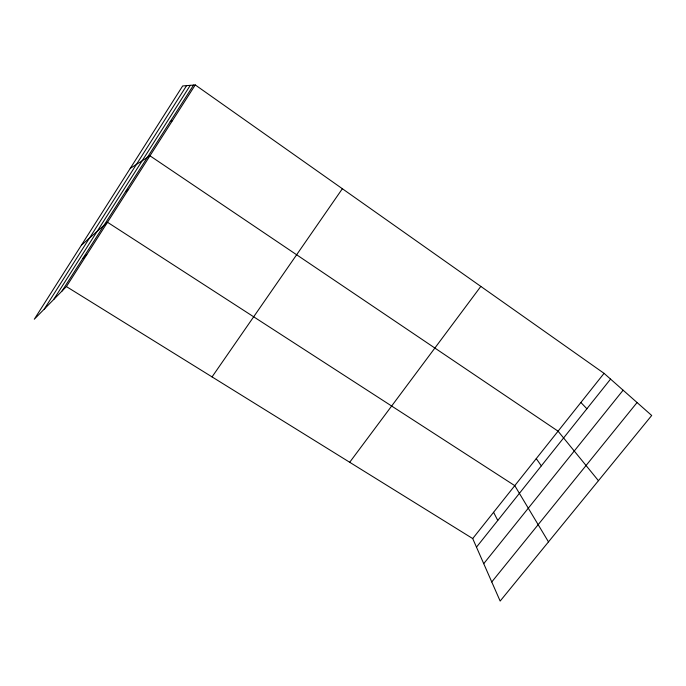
<?xml version="1.0" encoding="UTF-8"?>
<svg xmlns="http://www.w3.org/2000/svg" width="686" height="686" viewBox="0 0 686 686"><rect width="100%" height="100%" fill="white"/><g stroke="black" fill="none" stroke-linecap="round" stroke-linejoin="round"><path stroke-width="1.03" d="M44.247 309.112L186.583 85.647M53.654 299.542L190.279 85.347M62.066 290.984L193.563 85.073M66.405 286.577L195.253 84.935L604.049 373.347L651.7 415.476L500.154 601.065L472.705 538.561L66.405 286.577L34.3 319.222L182.665 85.964L195.253 84.935M212.051 376.906L342.365 188.727M349.706 462.278L480.817 286.414M472.705 538.561L604.049 373.347M476.478 547.145L610.557 379.101M483.733 563.66L623.111 390.205M491.759 581.951L637.062 402.536M82.843 258.45L86.779 254.686M81.351 245.245L107.496 222.264L514.774 485.654L548.483 541.88M125.461 191.72L128.556 189.31M130.246 168.379L149.968 155.799L558.07 431.177L598.441 480.697M170.231 121.602L172.409 120.676M580.888 402.485L586.89 408.762M536.263 458.617L541.331 465.863M493.586 512.296L497.779 520.451"/></g></svg>
